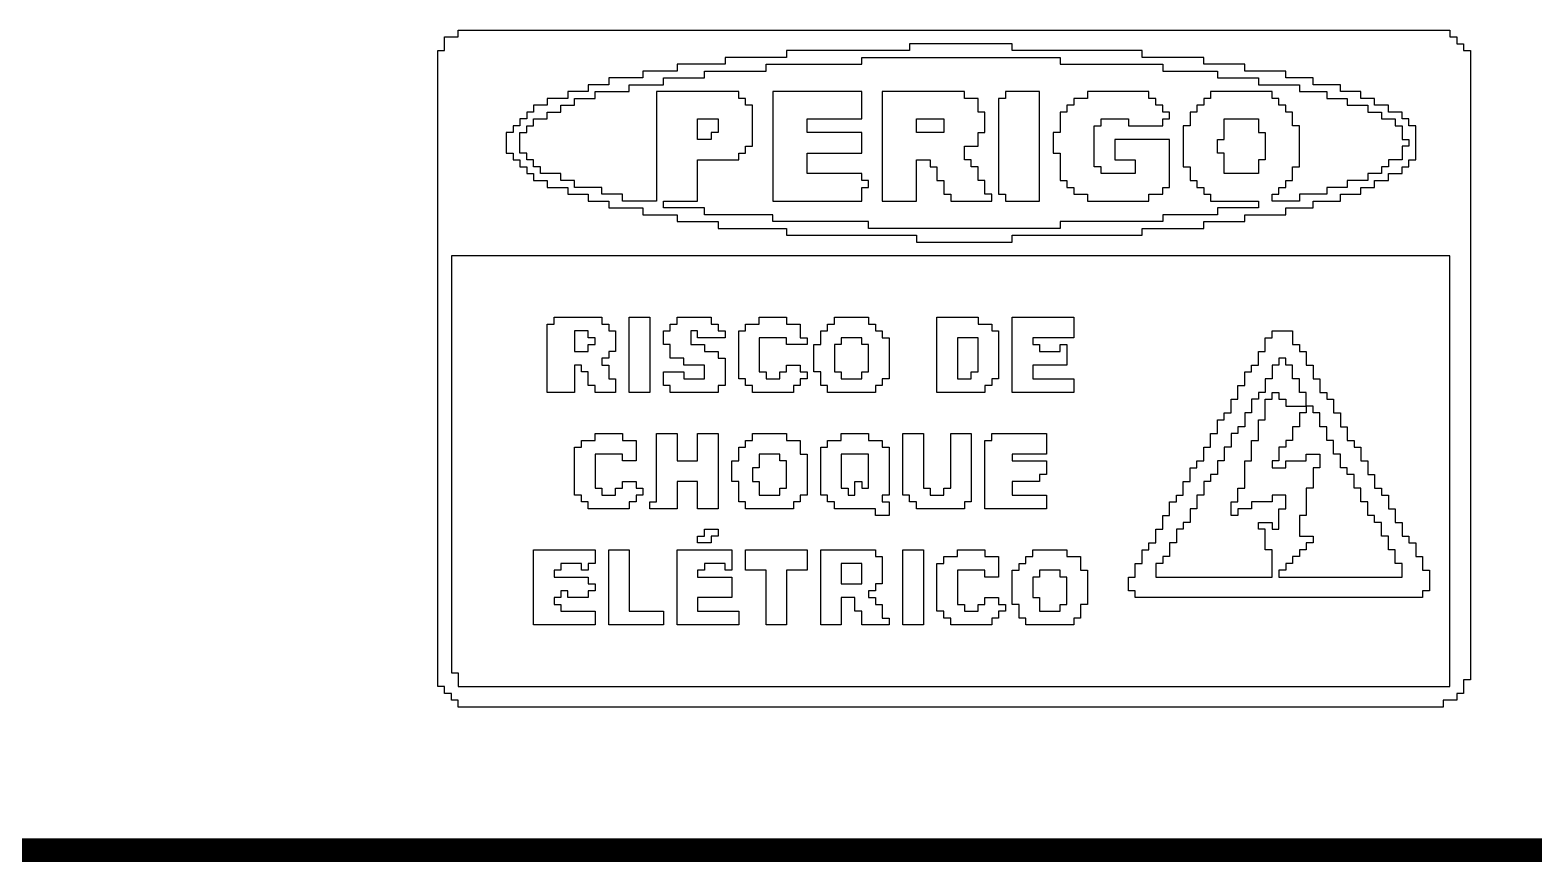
# Model space of a CAD drawing. Header units: millimetres. Extents: x 1.79 to 6.42, y 2.45 to 4.75.
# Drawn here: x 2.414 to 3.05, y 2.465 to 2.816 of the extents above; entities that cross this region are included whole.
import ezdxf

# ---------------------------------------------------------------- set-up
doc = ezdxf.new("R2010")
doc.units = ezdxf.units.MM
doc.header["$MEASUREMENT"] = 0
doc.layers.add('TopOverlay', color=2, linetype='Continuous')

msp = doc.modelspace()

# ---------------------------------------------------------------- linework, layer by layer
at = {"layer": 'TopOverlay'}
for p, q in [((2.59511, 2.81356), (2.59511, 2.81644)), ((2.59511, 2.81644), (3.014, 2.81644)), ((3.014, 2.81644), (3.014, 2.81356)), ((2.58933, 2.80778), (2.58933, 2.81356)), ((2.58933, 2.81356), (2.59511, 2.81356)), ((2.82911, 2.81067), (2.78578, 2.81067)), ((2.78578, 2.81067), (2.78578, 2.80778)), ((2.82911, 2.80778), (2.82911, 2.81067)), ((3.014, 2.81356), (3.01689, 2.81356)), ((3.01689, 2.81356), (3.01689, 2.81067)), ((3.01689, 2.81067), (3.01978, 2.81067)), ((3.01978, 2.81067), (3.01978, 2.80778)), ((2.58644, 2.53911), (2.58644, 2.80778)), ((2.58644, 2.80778), (2.58933, 2.80778)), ((2.70778, 2.802), (2.68756, 2.802)), ((2.68756, 2.802), (2.68756, 2.79911)), ((2.73378, 2.80489), (2.70778, 2.80489)), ((2.70778, 2.80489), (2.70778, 2.802)), ((2.72511, 2.79911), (2.72511, 2.802)), ((2.72511, 2.802), (2.76556, 2.802)), ((2.78578, 2.80778), (2.73378, 2.80778)), ((2.73378, 2.80778), (2.73378, 2.80489)), ((2.76556, 2.802), (2.76556, 2.80489)), ((2.76556, 2.80489), (2.84933, 2.80489)), ((2.884, 2.80778), (2.82911, 2.80778)), ((2.84933, 2.80489), (2.84933, 2.802)), ((2.84933, 2.802), (2.89267, 2.802)), ((2.884, 2.80489), (2.884, 2.80778)), ((2.91, 2.80489), (2.884, 2.80489)), ((2.89267, 2.802), (2.89267, 2.79911)), ((2.91, 2.802), (2.91, 2.80489)), ((2.92733, 2.802), (2.91, 2.802)), ((2.92733, 2.79911), (2.92733, 2.802)), ((3.01978, 2.80778), (3.02267, 2.80778)), ((3.02267, 2.80778), (3.02267, 2.542)), ((2.67311, 2.79622), (2.65867, 2.79622)), ((2.65867, 2.79622), (2.65867, 2.79333)), ((2.68756, 2.79911), (2.67311, 2.79911)), ((2.67311, 2.79911), (2.67311, 2.79622)), ((2.68178, 2.79333), (2.68178, 2.79622)), ((2.68178, 2.79622), (2.69911, 2.79622)), ((2.69911, 2.79622), (2.69911, 2.79911)), ((2.69911, 2.79911), (2.72511, 2.79911)), ((2.89267, 2.79911), (2.91578, 2.79911)), ((2.91578, 2.79911), (2.91578, 2.79622)), ((2.91578, 2.79622), (2.93311, 2.79622)), ((2.94467, 2.79911), (2.92733, 2.79911)), ((2.93311, 2.79622), (2.93311, 2.79333)), ((2.94467, 2.79622), (2.94467, 2.79911)), ((2.95622, 2.79622), (2.94467, 2.79622)), ((2.95622, 2.79333), (2.95622, 2.79622)), ((2.65, 2.79044), (2.64133, 2.79044)), ((2.64133, 2.79044), (2.64133, 2.78756)), ((2.65867, 2.79333), (2.65, 2.79333)), ((2.65, 2.79333), (2.65, 2.79044)), ((2.65289, 2.78756), (2.65289, 2.79044)), ((2.65289, 2.79044), (2.66733, 2.79044)), ((2.66733, 2.79044), (2.66733, 2.79333)), ((2.66733, 2.79333), (2.68178, 2.79333)), ((2.71356, 2.79044), (2.67889, 2.79044)), ((2.67889, 2.79044), (2.67889, 2.74422)), ((2.71356, 2.78756), (2.71356, 2.79044)), ((2.76556, 2.79044), (2.728, 2.79044)), ((2.728, 2.79044), (2.728, 2.74422)), ((2.76556, 2.77889), (2.76556, 2.79044)), ((2.80889, 2.79044), (2.77422, 2.79044)), ((2.77422, 2.79044), (2.77422, 2.77311)), ((2.80889, 2.78756), (2.80889, 2.79044)), ((2.84067, 2.79044), (2.82622, 2.79044)), ((2.82622, 2.79044), (2.82622, 2.78756)), ((2.84067, 2.78756), (2.84067, 2.79044)), ((2.88689, 2.79044), (2.86089, 2.79044)), ((2.86089, 2.79044), (2.86089, 2.78756)), ((2.88689, 2.78756), (2.88689, 2.79044)), ((2.93889, 2.79044), (2.91289, 2.79044)), ((2.91289, 2.79044), (2.91289, 2.78756)), ((2.93311, 2.79333), (2.95044, 2.79333)), ((2.93889, 2.78756), (2.93889, 2.79044)), ((2.95044, 2.79333), (2.95044, 2.79044)), ((2.95044, 2.79044), (2.962, 2.79044)), ((2.96778, 2.79333), (2.95622, 2.79333)), ((2.962, 2.79044), (2.962, 2.78756)), ((2.96778, 2.79044), (2.96778, 2.79333)), ((2.97644, 2.79044), (2.96778, 2.79044)), ((2.97644, 2.78756), (2.97644, 2.79044)), ((2.63267, 2.78467), (2.62689, 2.78467)), ((2.62689, 2.78467), (2.62689, 2.78178)), ((2.64133, 2.78756), (2.63267, 2.78756)), ((2.63267, 2.78756), (2.63267, 2.78467)), ((2.63844, 2.78178), (2.63844, 2.78467)), ((2.63844, 2.78467), (2.64422, 2.78467)), ((2.64422, 2.78467), (2.64422, 2.78756)), ((2.64422, 2.78756), (2.65289, 2.78756)), ((2.71644, 2.78756), (2.71356, 2.78756)), ((2.71644, 2.78467), (2.71644, 2.78756)), ((2.71933, 2.78467), (2.71644, 2.78467)), ((2.71933, 2.76733), (2.71933, 2.78467)), ((2.81467, 2.78756), (2.80889, 2.78756)), ((2.81467, 2.78178), (2.81467, 2.78756)), ((2.82622, 2.78756), (2.82333, 2.78756)), ((2.82333, 2.78756), (2.82333, 2.74711)), ((2.84067, 2.78467), (2.84067, 2.78756)), ((2.84067, 2.74422), (2.84067, 2.78467)), ((2.85511, 2.78467), (2.85222, 2.78467)), ((2.85222, 2.78467), (2.85222, 2.78178)), ((2.86089, 2.78756), (2.85511, 2.78756)), ((2.85511, 2.78756), (2.85511, 2.78467)), ((2.88978, 2.78756), (2.88689, 2.78756)), ((2.88978, 2.78467), (2.88978, 2.78756)), ((2.89267, 2.78467), (2.88978, 2.78467)), ((2.89267, 2.78178), (2.89267, 2.78467)), ((2.91, 2.78467), (2.90711, 2.78467)), ((2.90711, 2.78467), (2.90711, 2.78178)), ((2.91289, 2.78756), (2.91, 2.78756)), ((2.91, 2.78756), (2.91, 2.78467)), ((2.94178, 2.78756), (2.93889, 2.78756)), ((2.94178, 2.78467), (2.94178, 2.78756)), ((2.94467, 2.78467), (2.94178, 2.78467)), ((2.94467, 2.78178), (2.94467, 2.78467)), ((2.962, 2.78756), (2.97067, 2.78756)), ((2.97067, 2.78756), (2.97067, 2.78467)), ((2.97067, 2.78467), (2.97933, 2.78467)), ((2.98222, 2.78756), (2.97644, 2.78756)), ((2.97933, 2.78467), (2.97933, 2.78178)), ((2.98222, 2.78467), (2.98222, 2.78756)), ((2.988, 2.78467), (2.98222, 2.78467)), ((2.988, 2.78178), (2.988, 2.78467)), ((2.624, 2.77889), (2.62111, 2.77889)), ((2.62111, 2.77889), (2.62111, 2.776)), ((2.62689, 2.78178), (2.624, 2.78178)), ((2.624, 2.78178), (2.624, 2.77889)), ((2.62689, 2.776), (2.62689, 2.77889)), ((2.62689, 2.77889), (2.63267, 2.77889)), ((2.63267, 2.77889), (2.63267, 2.78178)), ((2.63267, 2.78178), (2.63844, 2.78178)), ((2.69622, 2.776), (2.69622, 2.77889)), ((2.69622, 2.77889), (2.70489, 2.77889)), ((2.70489, 2.77889), (2.70489, 2.77311)), ((2.74244, 2.77311), (2.74244, 2.77889)), ((2.74244, 2.77889), (2.76556, 2.77889)), ((2.78867, 2.77889), (2.79156, 2.77889)), ((2.78867, 2.77311), (2.78867, 2.77889)), ((2.79156, 2.77889), (2.80022, 2.77889)), ((2.80022, 2.77889), (2.80022, 2.77311)), ((2.81756, 2.78178), (2.81467, 2.78178)), ((2.81756, 2.77311), (2.81756, 2.78178)), ((2.85222, 2.78178), (2.84933, 2.78178)), ((2.84933, 2.78178), (2.84933, 2.77311)), ((2.86667, 2.776), (2.86667, 2.77889)), ((2.86667, 2.77889), (2.87822, 2.77889)), ((2.87822, 2.77889), (2.87822, 2.776)), ((2.89556, 2.78178), (2.89267, 2.78178)), ((2.89267, 2.776), (2.89267, 2.77889)), ((2.89267, 2.77889), (2.89556, 2.77889)), ((2.89556, 2.77889), (2.89556, 2.78178)), ((2.90711, 2.78178), (2.90422, 2.78178)), ((2.90422, 2.78178), (2.90422, 2.776)), ((2.91867, 2.77022), (2.91867, 2.77889)), ((2.91867, 2.77889), (2.93311, 2.77889)), ((2.93311, 2.77889), (2.93311, 2.77311)), ((2.94756, 2.78178), (2.94467, 2.78178)), ((2.94756, 2.776), (2.94756, 2.78178)), ((2.97933, 2.78178), (2.98511, 2.78178)), ((2.98511, 2.78178), (2.98511, 2.77889)), ((2.98511, 2.77889), (2.99089, 2.77889)), ((2.99378, 2.78178), (2.988, 2.78178)), ((2.99089, 2.77889), (2.99089, 2.776)), ((2.99378, 2.77889), (2.99378, 2.78178)), ((2.99667, 2.77889), (2.99378, 2.77889)), ((2.99667, 2.776), (2.99667, 2.77889)), ((2.61822, 2.77311), (2.61533, 2.77311)), ((2.61533, 2.77311), (2.61533, 2.76444)), ((2.62111, 2.776), (2.61822, 2.776)), ((2.61822, 2.776), (2.61822, 2.77311)), ((2.62111, 2.76444), (2.62111, 2.77311)), ((2.62111, 2.77311), (2.624, 2.77311)), ((2.624, 2.77311), (2.624, 2.776)), ((2.624, 2.776), (2.62689, 2.776)), ((2.69622, 2.77311), (2.69622, 2.776)), ((2.69622, 2.77022), (2.69622, 2.77311)), ((2.702, 2.77022), (2.69622, 2.77022)), ((2.70489, 2.77311), (2.702, 2.77311)), ((2.702, 2.77311), (2.702, 2.77022)), ((2.76556, 2.77311), (2.74244, 2.77311)), ((2.76556, 2.76444), (2.76556, 2.77311)), ((2.77422, 2.77311), (2.77422, 2.77022)), ((2.77422, 2.77022), (2.77422, 2.74422)), ((2.80022, 2.77311), (2.78867, 2.77311)), ((2.81467, 2.76733), (2.81467, 2.77311)), ((2.81467, 2.77311), (2.81756, 2.77311)), ((2.84933, 2.77311), (2.84644, 2.77311)), ((2.84644, 2.77311), (2.84644, 2.76444)), ((2.86378, 2.75867), (2.86378, 2.776)), ((2.86378, 2.776), (2.86667, 2.776)), ((2.89556, 2.77022), (2.87244, 2.77022)), ((2.87244, 2.77022), (2.87244, 2.76156)), ((2.87822, 2.776), (2.89267, 2.776)), ((2.89556, 2.75), (2.89556, 2.77022)), ((2.90422, 2.776), (2.90133, 2.776)), ((2.90133, 2.776), (2.90133, 2.75867)), ((2.91578, 2.76444), (2.91578, 2.77022)), ((2.91578, 2.77022), (2.91867, 2.77022)), ((2.93311, 2.77311), (2.936, 2.77311)), ((2.936, 2.77311), (2.936, 2.76156)), ((2.95044, 2.776), (2.94756, 2.776)), ((2.95044, 2.75867), (2.95044, 2.776)), ((2.99089, 2.776), (2.99378, 2.776)), ((2.99378, 2.776), (2.99378, 2.77022)), ((2.99378, 2.77022), (2.99667, 2.77022)), ((2.99956, 2.776), (2.99667, 2.776)), ((2.99667, 2.77022), (2.99667, 2.76733)), ((2.99956, 2.76156), (2.99956, 2.776)), ((2.61533, 2.76444), (2.61822, 2.76444)), ((2.61822, 2.76444), (2.61822, 2.76156)), ((2.624, 2.76444), (2.62111, 2.76444)), ((2.624, 2.76156), (2.624, 2.76444)), ((2.71356, 2.76156), (2.71356, 2.76444)), ((2.71356, 2.76444), (2.71644, 2.76444)), ((2.71644, 2.76444), (2.71644, 2.76733)), ((2.71644, 2.76733), (2.71933, 2.76733)), ((2.74244, 2.75578), (2.74244, 2.76444)), ((2.74244, 2.76444), (2.76556, 2.76444)), ((2.80889, 2.76156), (2.80889, 2.76733)), ((2.80889, 2.76733), (2.81467, 2.76733)), ((2.84644, 2.76444), (2.84933, 2.76444)), ((2.84933, 2.76444), (2.84933, 2.75289)), ((2.91867, 2.76444), (2.91578, 2.76444)), ((2.91867, 2.75578), (2.91867, 2.76444)), ((2.99667, 2.76733), (2.99378, 2.76733)), ((2.99378, 2.76733), (2.99378, 2.76156)), ((2.61822, 2.76156), (2.62111, 2.76156)), ((2.62111, 2.76156), (2.62111, 2.75867)), ((2.62111, 2.75867), (2.624, 2.75867)), ((2.62689, 2.76156), (2.624, 2.76156)), ((2.624, 2.75867), (2.624, 2.75578)), ((2.62689, 2.75867), (2.62689, 2.76156)), ((2.62978, 2.75867), (2.62689, 2.75867)), ((2.62978, 2.75578), (2.62978, 2.75867)), ((2.69622, 2.74422), (2.69622, 2.76156)), ((2.69622, 2.76156), (2.71356, 2.76156)), ((2.78867, 2.74422), (2.78867, 2.76156)), ((2.78867, 2.76156), (2.79444, 2.76156)), ((2.79444, 2.76156), (2.79444, 2.75867)), ((2.79444, 2.75867), (2.79733, 2.75867)), ((2.79733, 2.75867), (2.79733, 2.75289)), ((2.81178, 2.76156), (2.80889, 2.76156)), ((2.81178, 2.75867), (2.81178, 2.76156)), ((2.81467, 2.75867), (2.81178, 2.75867)), ((2.81467, 2.75289), (2.81467, 2.75867)), ((2.86667, 2.75867), (2.86378, 2.75867)), ((2.86667, 2.75578), (2.86667, 2.75867)), ((2.87244, 2.76156), (2.88111, 2.76156)), ((2.88111, 2.76156), (2.88111, 2.75578)), ((2.90133, 2.75867), (2.90422, 2.75867)), ((2.90422, 2.75867), (2.90422, 2.75289)), ((2.936, 2.76156), (2.93311, 2.76156)), ((2.93311, 2.76156), (2.93311, 2.75578)), ((2.94756, 2.75289), (2.94756, 2.75867)), ((2.94756, 2.75867), (2.95044, 2.75867)), ((2.988, 2.75867), (2.98511, 2.75867)), ((2.98511, 2.75867), (2.98511, 2.75578)), ((2.99378, 2.76156), (2.988, 2.76156)), ((2.988, 2.76156), (2.988, 2.75867)), ((2.99378, 2.75578), (2.99378, 2.75867)), ((2.99378, 2.75867), (2.99667, 2.75867)), ((2.99667, 2.75867), (2.99667, 2.76156)), ((2.99667, 2.76156), (2.99956, 2.76156)), ((2.624, 2.75578), (2.62689, 2.75578)), ((2.62689, 2.75578), (2.62689, 2.75289)), ((2.62689, 2.75289), (2.63267, 2.75289)), ((2.63844, 2.75578), (2.62978, 2.75578)), ((2.63267, 2.75289), (2.63267, 2.75)), ((2.63844, 2.75289), (2.63844, 2.75578)), ((2.64422, 2.75289), (2.63844, 2.75289)), ((2.64422, 2.75), (2.64422, 2.75289)), ((2.76556, 2.75578), (2.74244, 2.75578)), ((2.76556, 2.75289), (2.76556, 2.75578)), ((2.76844, 2.75289), (2.76556, 2.75289)), ((2.76844, 2.75), (2.76844, 2.75289)), ((2.79733, 2.75289), (2.80022, 2.75289)), ((2.80022, 2.75289), (2.80022, 2.74711)), ((2.81756, 2.75289), (2.81467, 2.75289)), ((2.81756, 2.74711), (2.81756, 2.75289)), ((2.84933, 2.75289), (2.85222, 2.75289)), ((2.85222, 2.75289), (2.85222, 2.75)), ((2.88111, 2.75578), (2.86667, 2.75578)), ((2.90422, 2.75289), (2.90711, 2.75289)), ((2.90711, 2.75289), (2.90711, 2.75)), ((2.93311, 2.75578), (2.91867, 2.75578)), ((2.94467, 2.75), (2.94467, 2.75289)), ((2.94467, 2.75289), (2.94756, 2.75289)), ((2.97933, 2.75289), (2.97067, 2.75289)), ((2.97067, 2.75289), (2.97067, 2.75)), ((2.98511, 2.75578), (2.97933, 2.75578)), ((2.97933, 2.75578), (2.97933, 2.75289)), ((2.98222, 2.75), (2.98222, 2.75289)), ((2.98222, 2.75289), (2.988, 2.75289)), ((2.988, 2.75289), (2.988, 2.75578)), ((2.988, 2.75578), (2.99378, 2.75578)), ((2.63267, 2.75), (2.64133, 2.75)), ((2.64133, 2.75), (2.64133, 2.74711)), ((2.64133, 2.74711), (2.65, 2.74711)), ((2.65578, 2.75), (2.64422, 2.75)), ((2.65, 2.74711), (2.65, 2.74422)), ((2.65578, 2.74711), (2.65578, 2.75)), ((2.66444, 2.74711), (2.65578, 2.74711)), ((2.66444, 2.74422), (2.66444, 2.74711)), ((2.76556, 2.74422), (2.76556, 2.75)), ((2.76556, 2.75), (2.76844, 2.75)), ((2.80022, 2.74711), (2.80311, 2.74711)), ((2.80311, 2.74711), (2.80311, 2.74422)), ((2.82044, 2.74711), (2.81756, 2.74711)), ((2.82044, 2.74422), (2.82044, 2.74711)), ((2.82333, 2.74711), (2.82622, 2.74711)), ((2.82622, 2.74711), (2.82622, 2.74422)), ((2.85222, 2.75), (2.85511, 2.75)), ((2.85511, 2.75), (2.85511, 2.74711)), ((2.85511, 2.74711), (2.86089, 2.74711)), ((2.86089, 2.74711), (2.86089, 2.74422)), ((2.88689, 2.74422), (2.88689, 2.74711)), ((2.88689, 2.74711), (2.89267, 2.74711)), ((2.89267, 2.74711), (2.89267, 2.75)), ((2.89267, 2.75), (2.89556, 2.75)), ((2.90711, 2.75), (2.91, 2.75)), ((2.91, 2.75), (2.91, 2.74711)), ((2.91, 2.74711), (2.91289, 2.74711)), ((2.91289, 2.74711), (2.91289, 2.74422)), ((2.93889, 2.74422), (2.93889, 2.74711)), ((2.93889, 2.74711), (2.94178, 2.74711)), ((2.94178, 2.74711), (2.94178, 2.75)), ((2.94178, 2.75), (2.94467, 2.75)), ((2.962, 2.74711), (2.95044, 2.74711)), ((2.95044, 2.74711), (2.95044, 2.74422)), ((2.97067, 2.75), (2.962, 2.75)), ((2.962, 2.75), (2.962, 2.74711)), ((2.96778, 2.74422), (2.96778, 2.74711)), ((2.96778, 2.74711), (2.97644, 2.74711)), ((2.97644, 2.74711), (2.97644, 2.75)), ((2.97644, 2.75), (2.98222, 2.75)), ((2.65, 2.74422), (2.65867, 2.74422)), ((2.65867, 2.74422), (2.65867, 2.74133)), ((2.65867, 2.74133), (2.67311, 2.74133)), ((2.67889, 2.74422), (2.66444, 2.74422)), ((2.67311, 2.74133), (2.67311, 2.73844)), ((2.67311, 2.73844), (2.68756, 2.73844)), ((2.68178, 2.74133), (2.68178, 2.74422)), ((2.68178, 2.74422), (2.69622, 2.74422)), ((2.69911, 2.74133), (2.68178, 2.74133)), ((2.68756, 2.73844), (2.68756, 2.73556)), ((2.69911, 2.73844), (2.69911, 2.74133)), ((2.728, 2.73844), (2.69911, 2.73844)), ((2.728, 2.74422), (2.76556, 2.74422)), ((2.728, 2.73556), (2.728, 2.73844)), ((2.77422, 2.74422), (2.78867, 2.74422)), ((2.80311, 2.74422), (2.82044, 2.74422)), ((2.82622, 2.74422), (2.84067, 2.74422)), ((2.86089, 2.74422), (2.88689, 2.74422)), ((2.91578, 2.73844), (2.89267, 2.73844)), ((2.89267, 2.73844), (2.89267, 2.73556)), ((2.91289, 2.74422), (2.93311, 2.74422)), ((2.93311, 2.74133), (2.91578, 2.74133)), ((2.91578, 2.74133), (2.91578, 2.73844)), ((2.92733, 2.73556), (2.92733, 2.73844)), ((2.92733, 2.73844), (2.94467, 2.73844)), ((2.93311, 2.74422), (2.93311, 2.74133)), ((2.95044, 2.74422), (2.93889, 2.74422)), ((2.94467, 2.73844), (2.94467, 2.74133)), ((2.94467, 2.74133), (2.95622, 2.74133)), ((2.95622, 2.74133), (2.95622, 2.74422)), ((2.95622, 2.74422), (2.96778, 2.74422)), ((2.68756, 2.73556), (2.70489, 2.73556)), ((2.70489, 2.73556), (2.70489, 2.73267)), ((2.70489, 2.73267), (2.73378, 2.73267)), ((2.76844, 2.73556), (2.728, 2.73556)), ((2.73378, 2.73267), (2.73378, 2.72978)), ((2.76844, 2.73267), (2.76844, 2.73556)), ((2.84933, 2.73267), (2.76844, 2.73267)), ((2.89267, 2.73556), (2.84933, 2.73556)), ((2.84933, 2.73556), (2.84933, 2.73267)), ((2.884, 2.72978), (2.884, 2.73267)), ((2.884, 2.73267), (2.91, 2.73267)), ((2.91, 2.73267), (2.91, 2.73556)), ((2.91, 2.73556), (2.92733, 2.73556)), ((2.73378, 2.72978), (2.78867, 2.72978)), ((2.78867, 2.72978), (2.78867, 2.72689)), ((2.78867, 2.72689), (2.82911, 2.72689)), ((2.82911, 2.72689), (2.82911, 2.72978)), ((2.82911, 2.72978), (2.884, 2.72978)), ((3.014, 2.72111), (2.59222, 2.72111)), ((2.59222, 2.72111), (2.59222, 2.54489)), ((3.014, 2.58533), (3.014, 2.72111)), ((2.63556, 2.69222), (2.63556, 2.69511)), ((2.63556, 2.69511), (2.65578, 2.69511)), ((2.65578, 2.69511), (2.65578, 2.69222)), ((2.66733, 2.66333), (2.66733, 2.69511)), ((2.66733, 2.69511), (2.676, 2.69511)), ((2.676, 2.69511), (2.676, 2.672)), ((2.68756, 2.69222), (2.68756, 2.69511)), ((2.68756, 2.69511), (2.702, 2.69511)), ((2.702, 2.69511), (2.702, 2.69222)), ((2.72222, 2.69222), (2.72222, 2.69511)), ((2.72222, 2.69511), (2.73378, 2.69511)), ((2.73378, 2.69511), (2.73378, 2.69222)), ((2.754, 2.69222), (2.754, 2.69511)), ((2.754, 2.69511), (2.76844, 2.69511)), ((2.76844, 2.69511), (2.76844, 2.69222)), ((2.79733, 2.66333), (2.79733, 2.69511)), ((2.79733, 2.69511), (2.81467, 2.69511)), ((2.81467, 2.69511), (2.81467, 2.69222)), ((2.82911, 2.66333), (2.82911, 2.69511)), ((2.82911, 2.69511), (2.85511, 2.69511)), ((2.85511, 2.69511), (2.85511, 2.68644)), ((2.63267, 2.66622), (2.63267, 2.69222)), ((2.63267, 2.69222), (2.63556, 2.69222)), ((2.65, 2.68933), (2.64422, 2.68933)), ((2.64422, 2.68933), (2.64422, 2.68067)), ((2.65, 2.68644), (2.65, 2.68933)), ((2.65578, 2.69222), (2.65867, 2.69222)), ((2.65867, 2.69222), (2.65867, 2.68933)), ((2.65867, 2.68933), (2.66156, 2.68933)), ((2.66156, 2.68933), (2.66156, 2.68067)), ((2.68178, 2.68356), (2.68178, 2.68933)), ((2.68178, 2.68933), (2.68467, 2.68933)), ((2.68467, 2.68933), (2.68467, 2.69222)), ((2.68467, 2.69222), (2.68756, 2.69222)), ((2.69622, 2.68933), (2.69333, 2.68933)), ((2.69333, 2.68933), (2.69333, 2.68356)), ((2.69622, 2.68644), (2.69622, 2.68933)), ((2.702, 2.69222), (2.70489, 2.69222)), ((2.70489, 2.69222), (2.70489, 2.68933)), ((2.70489, 2.68933), (2.70778, 2.68933)), ((2.70778, 2.68933), (2.70778, 2.68644)), ((2.71356, 2.66911), (2.71356, 2.68933)), ((2.71356, 2.68933), (2.71644, 2.68933)), ((2.71644, 2.68933), (2.71644, 2.69222)), ((2.71644, 2.69222), (2.72222, 2.69222)), ((2.73378, 2.69222), (2.73956, 2.69222)), ((2.73956, 2.69222), (2.73956, 2.68644)), ((2.74822, 2.68356), (2.74822, 2.68933)), ((2.74822, 2.68933), (2.75111, 2.68933)), ((2.75111, 2.68933), (2.75111, 2.69222)), ((2.75111, 2.69222), (2.754, 2.69222)), ((2.76844, 2.69222), (2.77133, 2.69222)), ((2.77133, 2.69222), (2.77133, 2.68933)), ((2.77133, 2.68933), (2.77422, 2.68933)), ((2.77422, 2.68933), (2.77422, 2.68644)), ((2.81467, 2.69222), (2.82044, 2.69222)), ((2.82044, 2.69222), (2.82044, 2.68933)), ((2.82044, 2.68933), (2.82333, 2.68933)), ((2.82333, 2.68933), (2.82333, 2.66911)), ((2.93889, 2.68644), (2.93889, 2.68933)), ((2.93889, 2.68933), (2.94756, 2.68933)), ((2.94756, 2.68933), (2.94756, 2.68356)), ((2.65289, 2.68644), (2.65, 2.68644)), ((2.65, 2.68067), (2.65, 2.68356)), ((2.65, 2.68356), (2.65289, 2.68356)), ((2.65289, 2.68356), (2.65289, 2.68644)), ((2.68467, 2.68356), (2.68178, 2.68356)), ((2.68467, 2.67778), (2.68467, 2.68356)), ((2.69333, 2.68356), (2.69911, 2.68356)), ((2.70778, 2.68644), (2.69622, 2.68644)), ((2.69911, 2.68356), (2.69911, 2.68067)), ((2.73378, 2.68644), (2.72222, 2.68644)), ((2.72222, 2.68644), (2.72222, 2.672)), ((2.73378, 2.68356), (2.73378, 2.68644)), ((2.74244, 2.68356), (2.73378, 2.68356)), ((2.73956, 2.68644), (2.74244, 2.68644)), ((2.74244, 2.68644), (2.74244, 2.68356)), ((2.74533, 2.672), (2.74533, 2.68356)), ((2.74533, 2.68356), (2.74822, 2.68356)), ((2.75689, 2.68356), (2.754, 2.68356)), ((2.754, 2.68356), (2.754, 2.672)), ((2.76556, 2.68644), (2.75689, 2.68644)), ((2.75689, 2.68644), (2.75689, 2.68356)), ((2.76556, 2.68356), (2.76556, 2.68644)), ((2.76844, 2.68356), (2.76556, 2.68356)), ((2.76844, 2.672), (2.76844, 2.68356)), ((2.77422, 2.68644), (2.77711, 2.68644)), ((2.77711, 2.68644), (2.77711, 2.66911)), ((2.81467, 2.68644), (2.806, 2.68644)), ((2.806, 2.68644), (2.806, 2.66911)), ((2.81467, 2.672), (2.81467, 2.68644)), ((2.85511, 2.68644), (2.83778, 2.68644)), ((2.83778, 2.68644), (2.83778, 2.68356)), ((2.83778, 2.68356), (2.84067, 2.68356)), ((2.84067, 2.68356), (2.84067, 2.68067)), ((2.84933, 2.68067), (2.84933, 2.68356)), ((2.84933, 2.68356), (2.85222, 2.68356)), ((2.85222, 2.68356), (2.85222, 2.67489)), ((2.936, 2.68067), (2.936, 2.68644)), ((2.936, 2.68644), (2.93889, 2.68644)), ((2.94756, 2.68356), (2.95044, 2.68356)), ((2.95044, 2.68356), (2.95044, 2.68067)), ((2.64422, 2.68067), (2.65, 2.68067)), ((2.64711, 2.67489), (2.64422, 2.67489)), ((2.64422, 2.67489), (2.64422, 2.66333)), ((2.64711, 2.672), (2.64711, 2.67489)), ((2.65867, 2.67778), (2.65578, 2.67778)), ((2.65578, 2.67778), (2.65578, 2.67489)), ((2.65578, 2.67489), (2.65867, 2.67489)), ((2.66156, 2.68067), (2.65867, 2.68067)), ((2.65867, 2.68067), (2.65867, 2.67778)), ((2.65867, 2.67489), (2.65867, 2.66911)), ((2.69044, 2.67778), (2.68467, 2.67778)), ((2.69044, 2.67489), (2.69044, 2.67778)), ((2.69911, 2.67489), (2.69044, 2.67489)), ((2.69911, 2.68067), (2.702, 2.68067)), ((2.69911, 2.66911), (2.69911, 2.67489)), ((2.702, 2.68067), (2.70489, 2.68067)), ((2.70489, 2.68067), (2.70489, 2.67778)), ((2.70489, 2.67778), (2.70778, 2.67778)), ((2.70778, 2.67778), (2.70778, 2.66622)), ((2.73378, 2.672), (2.73378, 2.67489)), ((2.73378, 2.67489), (2.73956, 2.67489)), ((2.73956, 2.67489), (2.73956, 2.672)), ((2.83778, 2.67489), (2.83778, 2.672)), ((2.85222, 2.67489), (2.83778, 2.67489)), ((2.84067, 2.68067), (2.84933, 2.68067)), ((2.93022, 2.672), (2.93022, 2.67489)), ((2.93022, 2.67489), (2.93311, 2.67489)), ((2.93311, 2.67489), (2.93311, 2.68067)), ((2.93311, 2.68067), (2.936, 2.68067)), ((2.94178, 2.67489), (2.93889, 2.67489)), ((2.93889, 2.67489), (2.93889, 2.66911)), ((2.94467, 2.67778), (2.94178, 2.67778)), ((2.94178, 2.67778), (2.94178, 2.67489)), ((2.94467, 2.67489), (2.94467, 2.67778)), ((2.94756, 2.67489), (2.94467, 2.67489)), ((2.94756, 2.66911), (2.94756, 2.67489)), ((2.95044, 2.68067), (2.95333, 2.68067)), ((2.95333, 2.68067), (2.95333, 2.67489)), ((2.95333, 2.67489), (2.95622, 2.67489)), ((2.95622, 2.67489), (2.95622, 2.66911)), ((2.65, 2.672), (2.64711, 2.672)), ((2.65, 2.66622), (2.65, 2.672)), ((2.65867, 2.66911), (2.66156, 2.66911)), ((2.66156, 2.66911), (2.66156, 2.66333)), ((2.676, 2.672), (2.676, 2.66911)), ((2.676, 2.66911), (2.676, 2.66333)), ((2.68178, 2.66622), (2.68178, 2.672)), ((2.68178, 2.672), (2.69044, 2.672)), ((2.69044, 2.672), (2.69044, 2.66911)), ((2.69044, 2.66911), (2.69911, 2.66911)), ((2.71644, 2.66911), (2.71356, 2.66911)), ((2.71644, 2.66622), (2.71644, 2.66911)), ((2.72222, 2.672), (2.72511, 2.672)), ((2.72511, 2.672), (2.72511, 2.66911)), ((2.72511, 2.66911), (2.728, 2.66911)), ((2.728, 2.66911), (2.73089, 2.66911)), ((2.73089, 2.66911), (2.73089, 2.672)), ((2.73089, 2.672), (2.73378, 2.672)), ((2.73956, 2.672), (2.74244, 2.672)), ((2.74244, 2.66911), (2.73956, 2.66911)), ((2.73956, 2.66911), (2.73956, 2.66622)), ((2.74244, 2.672), (2.74244, 2.66911)), ((2.74822, 2.672), (2.74533, 2.672)), ((2.74822, 2.66622), (2.74822, 2.672)), ((2.754, 2.672), (2.75689, 2.672)), ((2.75689, 2.672), (2.75689, 2.66911)), ((2.75689, 2.66911), (2.76556, 2.66911)), ((2.76556, 2.66911), (2.76556, 2.672)), ((2.76556, 2.672), (2.76844, 2.672)), ((2.77711, 2.66911), (2.77422, 2.66911)), ((2.77422, 2.66911), (2.77422, 2.66622)), ((2.806, 2.66911), (2.81178, 2.66911)), ((2.81178, 2.66911), (2.81178, 2.672)), ((2.81178, 2.672), (2.81467, 2.672)), ((2.82333, 2.66911), (2.82044, 2.66911)), ((2.82044, 2.66911), (2.82044, 2.66622)), ((2.83778, 2.672), (2.83778, 2.66911)), ((2.83778, 2.66911), (2.85511, 2.66911)), ((2.85511, 2.66911), (2.85511, 2.66333)), ((2.92733, 2.66622), (2.92733, 2.672)), ((2.92733, 2.672), (2.93022, 2.672)), ((2.93889, 2.66911), (2.936, 2.66911)), ((2.936, 2.66911), (2.936, 2.66333)), ((2.95044, 2.66911), (2.94756, 2.66911)), ((2.95044, 2.66333), (2.95044, 2.66911)), ((2.95622, 2.66911), (2.95911, 2.66911)), ((2.95911, 2.66911), (2.95911, 2.66333)), ((2.63267, 2.66333), (2.63267, 2.66622)), ((2.64422, 2.66333), (2.63267, 2.66333)), ((2.65289, 2.66622), (2.65, 2.66622)), ((2.65289, 2.66333), (2.65289, 2.66622)), ((2.66156, 2.66333), (2.65289, 2.66333)), ((2.676, 2.66333), (2.66733, 2.66333)), ((2.68467, 2.66622), (2.68178, 2.66622)), ((2.68467, 2.66333), (2.68467, 2.66622)), ((2.70489, 2.66333), (2.68467, 2.66333)), ((2.70778, 2.66622), (2.70489, 2.66622)), ((2.70489, 2.66622), (2.70489, 2.66333)), ((2.71933, 2.66622), (2.71644, 2.66622)), ((2.71933, 2.66333), (2.71933, 2.66622)), ((2.73667, 2.66333), (2.71933, 2.66333)), ((2.73956, 2.66622), (2.73667, 2.66622)), ((2.73667, 2.66622), (2.73667, 2.66333)), ((2.75111, 2.66622), (2.74822, 2.66622)), ((2.75111, 2.66333), (2.75111, 2.66622)), ((2.77133, 2.66333), (2.75111, 2.66333)), ((2.77422, 2.66622), (2.77133, 2.66622)), ((2.77133, 2.66622), (2.77133, 2.66333)), ((2.81756, 2.66333), (2.79733, 2.66333)), ((2.82044, 2.66622), (2.81756, 2.66622)), ((2.81756, 2.66622), (2.81756, 2.66333)), ((2.85511, 2.66333), (2.82911, 2.66333)), ((2.92444, 2.66044), (2.92444, 2.66622)), ((2.92444, 2.66622), (2.92733, 2.66622)), ((2.936, 2.66333), (2.93311, 2.66333)), ((2.93311, 2.66333), (2.93311, 2.66044)), ((2.93889, 2.66044), (2.93889, 2.66333)), ((2.93889, 2.66333), (2.94178, 2.66333)), ((2.94178, 2.66333), (2.94178, 2.66044)), ((2.95333, 2.66333), (2.95044, 2.66333)), ((2.95333, 2.65756), (2.95333, 2.66333)), ((2.95911, 2.66333), (2.962, 2.66333)), ((2.962, 2.66333), (2.962, 2.66044)), ((2.92156, 2.65467), (2.92156, 2.66044)), ((2.92156, 2.66044), (2.92444, 2.66044)), ((2.93311, 2.66044), (2.93022, 2.66044)), ((2.93022, 2.66044), (2.93022, 2.65467)), ((2.936, 2.65178), (2.936, 2.66044)), ((2.936, 2.66044), (2.93889, 2.66044)), ((2.94178, 2.66044), (2.94467, 2.66044)), ((2.94467, 2.66044), (2.94467, 2.65756)), ((2.94467, 2.65756), (2.95333, 2.65756)), ((2.95333, 2.65756), (2.95333, 2.65467)), ((2.95622, 2.65756), (2.95333, 2.65756)), ((2.95622, 2.65467), (2.95622, 2.65756)), ((2.962, 2.66044), (2.96489, 2.66044)), ((2.96489, 2.66044), (2.96489, 2.65467)), ((2.91578, 2.646), (2.91578, 2.65178)), ((2.91578, 2.65178), (2.91867, 2.65178)), ((2.91867, 2.65178), (2.91867, 2.65467)), ((2.91867, 2.65467), (2.92156, 2.65467)), ((2.93022, 2.65467), (2.92733, 2.65467)), ((2.92733, 2.65467), (2.92733, 2.64889)), ((2.93311, 2.64311), (2.93311, 2.65178)), ((2.93311, 2.65178), (2.936, 2.65178)), ((2.95333, 2.65467), (2.95044, 2.65467)), ((2.95044, 2.65467), (2.95044, 2.64889)), ((2.95911, 2.65467), (2.95622, 2.65467)), ((2.95911, 2.64889), (2.95911, 2.65467)), ((2.96489, 2.65467), (2.96778, 2.65467)), ((2.96778, 2.65467), (2.96778, 2.64889)), ((2.64711, 2.64022), (2.64711, 2.64311)), ((2.64711, 2.64311), (2.65289, 2.64311)), ((2.65289, 2.64311), (2.65289, 2.646)), ((2.65289, 2.646), (2.66444, 2.646)), ((2.66444, 2.646), (2.66444, 2.64311)), ((2.66444, 2.64311), (2.67022, 2.64311)), ((2.67022, 2.64311), (2.67022, 2.63733)), ((2.67889, 2.61711), (2.67889, 2.646)), ((2.67889, 2.646), (2.68756, 2.646)), ((2.68756, 2.646), (2.68756, 2.63444)), ((2.69622, 2.63444), (2.69622, 2.646)), ((2.69622, 2.646), (2.70489, 2.646)), ((2.70489, 2.646), (2.70489, 2.61422)), ((2.71644, 2.64022), (2.71644, 2.64311)), ((2.71644, 2.64311), (2.71933, 2.64311)), ((2.71933, 2.64311), (2.71933, 2.646)), ((2.71933, 2.646), (2.73378, 2.646)), ((2.73378, 2.646), (2.73378, 2.64311)), ((2.73378, 2.64311), (2.73956, 2.64311)), ((2.73956, 2.64311), (2.73956, 2.63733)), ((2.75111, 2.64022), (2.75111, 2.64311)), ((2.75111, 2.64311), (2.75689, 2.64311)), ((2.75689, 2.64311), (2.75689, 2.646)), ((2.75689, 2.646), (2.76844, 2.646)), ((2.76844, 2.646), (2.76844, 2.64311)), ((2.76844, 2.64311), (2.77422, 2.64311)), ((2.77422, 2.64311), (2.77422, 2.64022)), ((2.78289, 2.62), (2.78289, 2.646)), ((2.78289, 2.646), (2.79156, 2.646)), ((2.79156, 2.646), (2.79156, 2.62289)), ((2.80311, 2.62289), (2.80311, 2.646)), ((2.80311, 2.646), (2.81178, 2.646)), ((2.81178, 2.646), (2.81178, 2.62867)), ((2.81756, 2.61422), (2.81756, 2.64311)), ((2.81756, 2.64311), (2.82044, 2.64311)), ((2.82044, 2.64311), (2.82044, 2.646)), ((2.82044, 2.646), (2.84356, 2.646)), ((2.84356, 2.646), (2.84356, 2.63733)), ((2.91289, 2.64022), (2.91289, 2.646)), ((2.91289, 2.646), (2.91578, 2.646)), ((2.92444, 2.646), (2.92156, 2.646)), ((2.92156, 2.646), (2.92156, 2.64022)), ((2.92733, 2.64889), (2.92444, 2.64889)), ((2.92444, 2.64889), (2.92444, 2.646)), ((2.93022, 2.63444), (2.93022, 2.64311)), ((2.93022, 2.64311), (2.93311, 2.64311)), ((2.94756, 2.64311), (2.94467, 2.64311)), ((2.94467, 2.64311), (2.94467, 2.64022)), ((2.95044, 2.64889), (2.94756, 2.64889)), ((2.94756, 2.64889), (2.94756, 2.64311)), ((2.962, 2.64889), (2.95911, 2.64889)), ((2.962, 2.64311), (2.962, 2.64889)), ((2.96489, 2.64311), (2.962, 2.64311)), ((2.96489, 2.63733), (2.96489, 2.64311)), ((2.96778, 2.64889), (2.97067, 2.64889)), ((2.97067, 2.64889), (2.97067, 2.64311)), ((2.97067, 2.64311), (2.97356, 2.64311)), ((2.97356, 2.64311), (2.97356, 2.64022)), ((2.64422, 2.62), (2.64422, 2.64022)), ((2.64422, 2.64022), (2.64711, 2.64022)), ((2.66444, 2.63733), (2.65289, 2.63733)), ((2.65289, 2.63733), (2.65289, 2.62289)), ((2.66444, 2.63444), (2.66444, 2.63733)), ((2.67022, 2.63733), (2.67022, 2.63444)), ((2.71356, 2.63444), (2.71356, 2.64022)), ((2.71356, 2.64022), (2.71644, 2.64022)), ((2.73089, 2.63733), (2.72222, 2.63733)), ((2.72222, 2.63733), (2.72222, 2.63156)), ((2.73089, 2.63444), (2.73089, 2.63733)), ((2.73956, 2.63733), (2.74244, 2.63733)), ((2.74244, 2.63733), (2.74244, 2.62578)), ((2.74822, 2.62), (2.74822, 2.64022)), ((2.74822, 2.64022), (2.75111, 2.64022)), ((2.76844, 2.63733), (2.75689, 2.63733)), ((2.75689, 2.63733), (2.75689, 2.62289)), ((2.76844, 2.62289), (2.76844, 2.63733)), ((2.77422, 2.64022), (2.77711, 2.64022)), ((2.77711, 2.64022), (2.77711, 2.63156)), ((2.84356, 2.63733), (2.82911, 2.63733)), ((2.82911, 2.63733), (2.82911, 2.63444)), ((2.91, 2.63444), (2.91, 2.64022)), ((2.91, 2.64022), (2.91289, 2.64022)), ((2.92156, 2.64022), (2.91867, 2.64022)), ((2.91867, 2.64022), (2.91867, 2.63444)), ((2.94467, 2.64022), (2.94178, 2.64022)), ((2.94178, 2.64022), (2.94178, 2.63444)), ((2.95333, 2.63444), (2.95333, 2.63733)), ((2.95333, 2.63733), (2.95911, 2.63733)), ((2.95911, 2.63733), (2.95911, 2.63156)), ((2.96778, 2.63733), (2.96489, 2.63733)), ((2.96778, 2.63156), (2.96778, 2.63733)), ((2.97356, 2.64022), (2.97644, 2.64022)), ((2.97644, 2.64022), (2.97644, 2.63444)), ((2.67022, 2.63444), (2.66444, 2.63444)), ((2.68756, 2.63444), (2.69622, 2.63444)), ((2.71067, 2.62578), (2.71067, 2.63444)), ((2.71067, 2.63444), (2.71356, 2.63444)), ((2.72222, 2.63156), (2.71933, 2.63156)), ((2.71933, 2.63156), (2.71933, 2.62578)), ((2.73378, 2.63444), (2.73089, 2.63444)), ((2.73378, 2.62289), (2.73378, 2.63444)), ((2.77711, 2.63156), (2.77711, 2.62867)), ((2.82911, 2.63444), (2.84356, 2.63444)), ((2.84356, 2.63444), (2.84356, 2.62867)), ((2.90422, 2.62578), (2.90422, 2.63156)), ((2.90422, 2.63156), (2.90711, 2.63156)), ((2.90711, 2.63156), (2.90711, 2.63444)), ((2.90711, 2.63444), (2.91, 2.63444)), ((2.91867, 2.63444), (2.91578, 2.63444)), ((2.91578, 2.63444), (2.91578, 2.62867)), ((2.92733, 2.62289), (2.92733, 2.63444)), ((2.92733, 2.63444), (2.93022, 2.63444)), ((2.94178, 2.63444), (2.93889, 2.63444)), ((2.93889, 2.63444), (2.93889, 2.63156)), ((2.93889, 2.63156), (2.94467, 2.63156)), ((2.94467, 2.63156), (2.94467, 2.63444)), ((2.94467, 2.63444), (2.95333, 2.63444)), ((2.95911, 2.63156), (2.95622, 2.63156)), ((2.95622, 2.63156), (2.95622, 2.62289)), ((2.97067, 2.63156), (2.96778, 2.63156)), ((2.97067, 2.62867), (2.97067, 2.63156)), ((2.97644, 2.63444), (2.97933, 2.63444)), ((2.97933, 2.63444), (2.97933, 2.62867)), ((2.66444, 2.62289), (2.66444, 2.62578)), ((2.66444, 2.62578), (2.67022, 2.62578)), ((2.67022, 2.62578), (2.67022, 2.62289)), ((2.69333, 2.62578), (2.68756, 2.62578)), ((2.68756, 2.62578), (2.68756, 2.61422)), ((2.69622, 2.62578), (2.69333, 2.62578)), ((2.69622, 2.61422), (2.69622, 2.62578)), ((2.71356, 2.62578), (2.71067, 2.62578)), ((2.71356, 2.61711), (2.71356, 2.62578)), ((2.71933, 2.62578), (2.72222, 2.62578)), ((2.72222, 2.62578), (2.72222, 2.62)), ((2.74244, 2.62578), (2.74244, 2.62289)), ((2.76267, 2.62), (2.76267, 2.62578)), ((2.76267, 2.62578), (2.76556, 2.62578)), ((2.76556, 2.62578), (2.76556, 2.62289)), ((2.77711, 2.62867), (2.77711, 2.62)), ((2.81178, 2.62867), (2.81178, 2.62578)), ((2.81178, 2.62578), (2.81178, 2.61711)), ((2.84067, 2.62578), (2.82911, 2.62578)), ((2.82911, 2.62578), (2.82911, 2.62)), ((2.84067, 2.62867), (2.84067, 2.62578)), ((2.84356, 2.62867), (2.84067, 2.62867)), ((2.90133, 2.62), (2.90133, 2.62578)), ((2.90133, 2.62578), (2.90422, 2.62578)), ((2.91289, 2.62578), (2.91, 2.62578)), ((2.91, 2.62578), (2.91, 2.62)), ((2.91578, 2.62867), (2.91289, 2.62867)), ((2.91289, 2.62867), (2.91289, 2.62578)), ((2.97356, 2.62867), (2.97067, 2.62867)), ((2.97356, 2.62289), (2.97356, 2.62867)), ((2.97933, 2.62867), (2.98222, 2.62867)), ((2.98222, 2.62867), (2.98222, 2.62289)), ((2.64711, 2.62), (2.64422, 2.62)), ((2.64711, 2.61711), (2.64711, 2.62)), ((2.65289, 2.62289), (2.65578, 2.62289)), ((2.65578, 2.62289), (2.65578, 2.62)), ((2.65578, 2.62), (2.66156, 2.62)), ((2.66156, 2.62), (2.66156, 2.62289)), ((2.66156, 2.62289), (2.66444, 2.62289)), ((2.67022, 2.62289), (2.67311, 2.62289)), ((2.67311, 2.62), (2.67022, 2.62)), ((2.67022, 2.62), (2.67022, 2.61711)), ((2.67311, 2.62289), (2.67311, 2.62)), ((2.72222, 2.62), (2.73089, 2.62)), ((2.73089, 2.62), (2.73089, 2.62289)), ((2.73089, 2.62289), (2.73378, 2.62289)), ((2.74244, 2.62), (2.73956, 2.62)), ((2.73956, 2.62), (2.73956, 2.61711)), ((2.74244, 2.62289), (2.74244, 2.62)), ((2.75111, 2.62), (2.74822, 2.62)), ((2.75111, 2.61711), (2.75111, 2.62)), ((2.75689, 2.62289), (2.75978, 2.62289)), ((2.75978, 2.62289), (2.75978, 2.62)), ((2.75978, 2.62), (2.76267, 2.62)), ((2.76556, 2.62289), (2.76844, 2.62289)), ((2.77711, 2.62), (2.77422, 2.62)), ((2.77422, 2.62), (2.77422, 2.61711)), ((2.78578, 2.62), (2.78289, 2.62)), ((2.78578, 2.61711), (2.78578, 2.62)), ((2.79156, 2.62289), (2.79444, 2.62289)), ((2.79444, 2.62289), (2.79444, 2.62)), ((2.79444, 2.62), (2.80022, 2.62)), ((2.80022, 2.62), (2.80022, 2.62289)), ((2.80022, 2.62289), (2.80311, 2.62289)), ((2.82911, 2.62), (2.84356, 2.62)), ((2.84356, 2.62), (2.84356, 2.61422)), ((2.89844, 2.61711), (2.89844, 2.62)), ((2.89844, 2.62), (2.90133, 2.62)), ((2.91, 2.62), (2.90711, 2.62)), ((2.90711, 2.62), (2.90711, 2.61422)), ((2.92444, 2.62), (2.92444, 2.62289)), ((2.92444, 2.62289), (2.92733, 2.62289)), ((2.92444, 2.61711), (2.92444, 2.62)), ((2.94467, 2.62), (2.93889, 2.62)), ((2.93889, 2.62), (2.93889, 2.61711)), ((2.94467, 2.61422), (2.94467, 2.62)), ((2.95622, 2.62289), (2.95333, 2.62289)), ((2.95333, 2.62289), (2.95333, 2.61133)), ((2.97644, 2.62289), (2.97356, 2.62289)), ((2.97644, 2.61711), (2.97644, 2.62289)), ((2.98222, 2.62289), (2.98511, 2.62289)), ((2.98511, 2.62289), (2.98511, 2.62)), ((2.98511, 2.62), (2.988, 2.62)), ((2.988, 2.62), (2.988, 2.61422)), ((2.65, 2.61711), (2.64711, 2.61711)), ((2.65, 2.61422), (2.65, 2.61711)), ((2.66733, 2.61422), (2.65, 2.61422)), ((2.67022, 2.61711), (2.66733, 2.61711)), ((2.66733, 2.61711), (2.66733, 2.61422)), ((2.676, 2.61422), (2.676, 2.61711)), ((2.676, 2.61711), (2.67889, 2.61711)), ((2.68756, 2.61422), (2.676, 2.61422)), ((2.70489, 2.61422), (2.69622, 2.61422)), ((2.71644, 2.61711), (2.71356, 2.61711)), ((2.71644, 2.61422), (2.71644, 2.61711)), ((2.73667, 2.61422), (2.71644, 2.61422)), ((2.73956, 2.61711), (2.73667, 2.61711)), ((2.73667, 2.61711), (2.73667, 2.61422)), ((2.754, 2.61711), (2.75111, 2.61711)), ((2.754, 2.61422), (2.754, 2.61711)), ((2.77133, 2.61422), (2.754, 2.61422)), ((2.77133, 2.61133), (2.77133, 2.61422)), ((2.77711, 2.61133), (2.77133, 2.61133)), ((2.77422, 2.61711), (2.77711, 2.61711)), ((2.77711, 2.61711), (2.77711, 2.61133)), ((2.78867, 2.61711), (2.78578, 2.61711)), ((2.78867, 2.61422), (2.78867, 2.61711)), ((2.80889, 2.61422), (2.78867, 2.61422)), ((2.81178, 2.61711), (2.80889, 2.61711)), ((2.80889, 2.61711), (2.80889, 2.61422)), ((2.84356, 2.61422), (2.81756, 2.61422)), ((2.89267, 2.60556), (2.89267, 2.61133)), ((2.89267, 2.61133), (2.89556, 2.61133)), ((2.89556, 2.61133), (2.89556, 2.61711)), ((2.89556, 2.61711), (2.89844, 2.61711)), ((2.90711, 2.61422), (2.90422, 2.61422)), ((2.90422, 2.61422), (2.90422, 2.60844)), ((2.92156, 2.61133), (2.92156, 2.61711)), ((2.92156, 2.61711), (2.92444, 2.61711)), ((2.92444, 2.61133), (2.92156, 2.61133)), ((2.93022, 2.61422), (2.92444, 2.61422)), ((2.92444, 2.61422), (2.92444, 2.61133)), ((2.93889, 2.61711), (2.93022, 2.61711)), ((2.93022, 2.61711), (2.93022, 2.61422)), ((2.94178, 2.60556), (2.94178, 2.61422)), ((2.94178, 2.61422), (2.94467, 2.61422)), ((2.95333, 2.61133), (2.95044, 2.61133)), ((2.95044, 2.61133), (2.95044, 2.60267)), ((2.97933, 2.61711), (2.97644, 2.61711)), ((2.97933, 2.61133), (2.97933, 2.61711)), ((2.98222, 2.61133), (2.97933, 2.61133)), ((2.98222, 2.60844), (2.98222, 2.61133)), ((2.988, 2.61422), (2.99089, 2.61422)), ((2.99089, 2.61422), (2.99089, 2.60844)), ((2.69911, 2.60267), (2.69911, 2.60556)), ((2.69911, 2.60556), (2.70489, 2.60556)), ((2.70489, 2.60556), (2.70489, 2.60267)), ((2.88978, 2.59978), (2.88978, 2.60556)), ((2.88978, 2.60556), (2.89267, 2.60556)), ((2.90133, 2.60556), (2.89844, 2.60556)), ((2.89844, 2.60556), (2.89844, 2.59978)), ((2.90422, 2.60844), (2.90133, 2.60844)), ((2.90133, 2.60844), (2.90133, 2.60556)), ((2.93311, 2.60556), (2.93311, 2.60844)), ((2.93311, 2.60844), (2.93889, 2.60844)), ((2.936, 2.60556), (2.93311, 2.60556)), ((2.936, 2.59689), (2.936, 2.60556)), ((2.93889, 2.60844), (2.93889, 2.60556)), ((2.93889, 2.60556), (2.94178, 2.60556)), ((2.98511, 2.60844), (2.98222, 2.60844)), ((2.98511, 2.60267), (2.98511, 2.60844)), ((2.99089, 2.60844), (2.99378, 2.60844)), ((2.99378, 2.60844), (2.99378, 2.60267)), ((2.69622, 2.60267), (2.69911, 2.60267)), ((2.69622, 2.59978), (2.69622, 2.60267)), ((2.702, 2.59978), (2.69622, 2.59978)), ((2.70489, 2.60267), (2.702, 2.60267)), ((2.702, 2.60267), (2.702, 2.59978)), ((2.88689, 2.59689), (2.88689, 2.59978)), ((2.88689, 2.59978), (2.88978, 2.59978)), ((2.89844, 2.59978), (2.89556, 2.59978)), ((2.89556, 2.59978), (2.89556, 2.594)), ((2.95044, 2.60267), (2.95622, 2.60267)), ((2.95622, 2.59978), (2.95333, 2.59978)), ((2.95333, 2.59978), (2.95333, 2.59689)), ((2.95622, 2.60267), (2.95622, 2.59978)), ((2.988, 2.60267), (2.98511, 2.60267)), ((2.988, 2.59689), (2.988, 2.60267)), ((2.99378, 2.60267), (2.99667, 2.60267)), ((2.99667, 2.60267), (2.99667, 2.59978)), ((2.99667, 2.59978), (2.99956, 2.59978)), ((2.99956, 2.59978), (2.99956, 2.594)), ((2.62689, 2.56511), (2.62689, 2.59689)), ((2.62689, 2.59689), (2.65289, 2.59689)), ((2.65289, 2.59689), (2.65289, 2.59111)), ((2.65867, 2.58822), (2.65867, 2.59689)), ((2.65867, 2.59689), (2.66733, 2.59689)), ((2.66733, 2.59689), (2.66733, 2.57089)), ((2.68756, 2.56511), (2.68756, 2.59689)), ((2.68756, 2.59689), (2.71067, 2.59689)), ((2.71067, 2.59689), (2.71067, 2.58822)), ((2.71644, 2.58822), (2.71644, 2.59689)), ((2.71644, 2.59689), (2.74244, 2.59689)), ((2.74244, 2.59689), (2.74244, 2.58822)), ((2.74822, 2.56511), (2.74822, 2.59689)), ((2.74822, 2.59689), (2.77133, 2.59689)), ((2.77133, 2.59689), (2.77133, 2.594)), ((2.77133, 2.594), (2.77422, 2.594)), ((2.77422, 2.594), (2.77422, 2.58244)), ((2.78289, 2.57667), (2.78289, 2.59689)), ((2.78289, 2.59689), (2.79156, 2.59689)), ((2.79156, 2.59689), (2.79156, 2.56511)), ((2.80022, 2.59111), (2.80022, 2.594)), ((2.80022, 2.594), (2.806, 2.594)), ((2.806, 2.594), (2.806, 2.59689)), ((2.806, 2.59689), (2.81756, 2.59689)), ((2.81756, 2.59689), (2.81756, 2.594)), ((2.81756, 2.594), (2.82044, 2.594)), ((2.82044, 2.594), (2.82333, 2.594)), ((2.82333, 2.594), (2.82333, 2.58533)), ((2.83489, 2.59111), (2.83489, 2.594)), ((2.83489, 2.594), (2.83778, 2.594)), ((2.83778, 2.594), (2.83778, 2.59689)), ((2.83778, 2.59689), (2.85222, 2.59689)), ((2.85222, 2.59689), (2.85222, 2.594)), ((2.85222, 2.594), (2.858, 2.594)), ((2.858, 2.594), (2.858, 2.58822)), ((2.884, 2.59111), (2.884, 2.59689)), ((2.884, 2.59689), (2.88689, 2.59689)), ((2.89556, 2.594), (2.89267, 2.594)), ((2.89267, 2.594), (2.89267, 2.59111)), ((2.93889, 2.59689), (2.936, 2.59689)), ((2.93889, 2.58533), (2.93889, 2.59689)), ((2.95044, 2.594), (2.94756, 2.594)), ((2.94756, 2.594), (2.94756, 2.59111)), ((2.95333, 2.59689), (2.95044, 2.59689)), ((2.95044, 2.59689), (2.95044, 2.594)), ((2.99089, 2.59689), (2.988, 2.59689)), ((2.99089, 2.59111), (2.99089, 2.59689)), ((2.99956, 2.594), (3.00244, 2.594)), ((3.00244, 2.594), (3.00244, 2.58822)), ((2.63556, 2.58822), (2.63556, 2.58533)), ((2.63844, 2.58822), (2.63556, 2.58822)), ((2.64711, 2.59111), (2.63844, 2.59111)), ((2.63844, 2.59111), (2.63844, 2.58822)), ((2.64711, 2.58822), (2.64711, 2.59111)), ((2.65, 2.58822), (2.64711, 2.58822)), ((2.65289, 2.59111), (2.65, 2.59111)), ((2.65, 2.59111), (2.65, 2.58822)), ((2.65867, 2.58533), (2.65867, 2.58822)), ((2.69911, 2.58822), (2.69622, 2.58822)), ((2.69622, 2.58822), (2.69622, 2.58533)), ((2.70778, 2.59111), (2.69911, 2.59111)), ((2.69911, 2.59111), (2.69911, 2.58822)), ((2.70778, 2.58822), (2.70778, 2.59111)), ((2.71067, 2.58822), (2.70778, 2.58822)), ((2.72511, 2.58822), (2.71644, 2.58822)), ((2.72511, 2.56511), (2.72511, 2.58822)), ((2.74244, 2.58822), (2.73378, 2.58822)), ((2.73378, 2.58822), (2.73378, 2.57956)), ((2.76556, 2.59111), (2.75689, 2.59111)), ((2.75689, 2.59111), (2.75689, 2.58244)), ((2.76556, 2.58533), (2.76556, 2.59111)), ((2.79733, 2.57089), (2.79733, 2.59111)), ((2.79733, 2.59111), (2.80022, 2.59111)), ((2.81756, 2.58822), (2.806, 2.58822)), ((2.806, 2.58822), (2.806, 2.57378)), ((2.81756, 2.58533), (2.81756, 2.58822)), ((2.82911, 2.57378), (2.82911, 2.58822)), ((2.82911, 2.58822), (2.832, 2.58822)), ((2.832, 2.58822), (2.832, 2.59111)), ((2.832, 2.59111), (2.83489, 2.59111)), ((2.84933, 2.58822), (2.84067, 2.58822)), ((2.84067, 2.58822), (2.84067, 2.58533)), ((2.84933, 2.58533), (2.84933, 2.58822)), ((2.858, 2.58822), (2.86089, 2.58822)), ((2.86089, 2.58822), (2.86089, 2.57378)), ((2.88111, 2.58533), (2.88111, 2.59111)), ((2.88111, 2.59111), (2.884, 2.59111)), ((2.89267, 2.59111), (2.88978, 2.59111)), ((2.88978, 2.59111), (2.88978, 2.58533)), ((2.94467, 2.58822), (2.94178, 2.58822)), ((2.94178, 2.58822), (2.94178, 2.58533)), ((2.94756, 2.59111), (2.94467, 2.59111)), ((2.94467, 2.59111), (2.94467, 2.58822)), ((2.99378, 2.59111), (2.99089, 2.59111)), ((2.99378, 2.58533), (2.99378, 2.59111)), ((3.00244, 2.58822), (3.00533, 2.58822)), ((3.00533, 2.58822), (3.00533, 2.57956)), ((2.63556, 2.58533), (2.65, 2.58533)), ((2.64133, 2.57956), (2.63844, 2.57956)), ((2.63844, 2.57956), (2.63844, 2.57667)), ((2.64133, 2.57667), (2.64133, 2.57956)), ((2.65, 2.58533), (2.65, 2.58244)), ((2.65, 2.58244), (2.65289, 2.58244)), ((2.65289, 2.57956), (2.65, 2.57956)), ((2.65, 2.57956), (2.65, 2.57667)), ((2.65289, 2.58244), (2.65289, 2.57956)), ((2.65867, 2.56511), (2.65867, 2.58533)), ((2.69622, 2.58533), (2.71067, 2.58533)), ((2.71067, 2.58533), (2.71067, 2.58244)), ((2.71067, 2.58244), (2.71067, 2.57956)), ((2.71067, 2.57956), (2.71067, 2.57667)), ((2.73378, 2.57956), (2.73378, 2.57667)), ((2.75689, 2.58244), (2.76556, 2.58244)), ((2.76556, 2.58244), (2.76556, 2.58533)), ((2.77133, 2.57956), (2.76844, 2.57956)), ((2.76844, 2.57956), (2.76844, 2.57667)), ((2.77422, 2.58244), (2.77133, 2.58244)), ((2.77133, 2.58244), (2.77133, 2.57956)), ((2.82333, 2.58533), (2.81756, 2.58533)), ((2.84067, 2.58533), (2.83778, 2.58533)), ((2.83778, 2.58533), (2.83778, 2.57667)), ((2.85222, 2.58533), (2.84933, 2.58533)), ((2.85222, 2.57378), (2.85222, 2.58533)), ((2.87822, 2.57956), (2.87822, 2.58533)), ((2.87822, 2.58533), (2.88111, 2.58533)), ((2.88111, 2.57956), (2.87822, 2.57956)), ((2.88111, 2.57667), (2.88111, 2.57956)), ((2.88978, 2.58533), (2.93889, 2.58533)), ((2.94178, 2.58533), (2.99378, 2.58533)), ((3.00533, 2.57956), (3.00244, 2.57956)), ((3.00244, 2.57956), (3.00244, 2.57667)), ((3.014, 2.58244), (3.014, 2.58533)), ((3.014, 2.53911), (3.014, 2.58244)), ((2.63844, 2.57667), (2.63556, 2.57667)), ((2.63556, 2.57667), (2.63556, 2.57378)), ((2.63556, 2.57378), (2.63844, 2.57378)), ((2.63844, 2.57378), (2.63844, 2.57089)), ((2.65, 2.57667), (2.64133, 2.57667)), ((2.71067, 2.57667), (2.69622, 2.57667)), ((2.69622, 2.57667), (2.69622, 2.57089)), ((2.73378, 2.57667), (2.73378, 2.56511)), ((2.76267, 2.57667), (2.75689, 2.57667)), ((2.75689, 2.57667), (2.75689, 2.57378)), ((2.75689, 2.57378), (2.75689, 2.56511)), ((2.76267, 2.57089), (2.76267, 2.57667)), ((2.76844, 2.57667), (2.77133, 2.57667)), ((2.77133, 2.57667), (2.77133, 2.57378)), ((2.77133, 2.57378), (2.77422, 2.57378)), ((2.77422, 2.57378), (2.77422, 2.568)), ((2.78289, 2.57378), (2.78289, 2.57667)), ((2.78289, 2.56511), (2.78289, 2.57378)), ((2.806, 2.57378), (2.80889, 2.57378)), ((2.80889, 2.57378), (2.80889, 2.57089)), ((2.81467, 2.57089), (2.81467, 2.57378)), ((2.81467, 2.57378), (2.81756, 2.57378)), ((2.81756, 2.57378), (2.81756, 2.57667)), ((2.81756, 2.57667), (2.82333, 2.57667)), ((2.82333, 2.57667), (2.82333, 2.57378)), ((2.82333, 2.57378), (2.82622, 2.57378)), ((2.82622, 2.57378), (2.82622, 2.57089)), ((2.832, 2.57378), (2.82911, 2.57378)), ((2.832, 2.568), (2.832, 2.57378)), ((2.83778, 2.57667), (2.84067, 2.57667)), ((2.84067, 2.57667), (2.84067, 2.57089)), ((2.84933, 2.57089), (2.84933, 2.57378)), ((2.84933, 2.57378), (2.85222, 2.57378)), ((2.86089, 2.57378), (2.858, 2.57378)), ((2.858, 2.57378), (2.858, 2.57089)), ((3.00244, 2.57667), (2.88111, 2.57667)), ((2.63844, 2.57089), (2.65289, 2.57089)), ((2.65289, 2.57089), (2.65289, 2.56511)), ((2.66733, 2.57089), (2.68178, 2.57089)), ((2.68178, 2.57089), (2.68178, 2.56511)), ((2.69622, 2.57089), (2.71356, 2.57089)), ((2.71356, 2.57089), (2.71356, 2.56511)), ((2.76556, 2.57089), (2.76267, 2.57089)), ((2.76556, 2.56511), (2.76556, 2.57089)), ((2.77422, 2.568), (2.77711, 2.568)), ((2.77711, 2.568), (2.77711, 2.56511)), ((2.80022, 2.57089), (2.79733, 2.57089)), ((2.80022, 2.568), (2.80022, 2.57089)), ((2.80311, 2.568), (2.80022, 2.568)), ((2.80311, 2.56511), (2.80311, 2.568)), ((2.80889, 2.57089), (2.81467, 2.57089)), ((2.82333, 2.568), (2.82044, 2.568)), ((2.82044, 2.568), (2.82044, 2.56511)), ((2.82622, 2.57089), (2.82333, 2.57089)), ((2.82333, 2.57089), (2.82333, 2.568)), ((2.83489, 2.568), (2.832, 2.568)), ((2.83489, 2.56511), (2.83489, 2.568)), ((2.84067, 2.57089), (2.84933, 2.57089)), ((2.858, 2.568), (2.85511, 2.568)), ((2.85511, 2.568), (2.85511, 2.56511)), ((2.858, 2.57089), (2.858, 2.568)), ((2.65289, 2.56511), (2.62689, 2.56511)), ((2.68178, 2.56511), (2.65867, 2.56511)), ((2.71356, 2.56511), (2.68756, 2.56511)), ((2.73378, 2.56511), (2.72511, 2.56511)), ((2.75689, 2.56511), (2.74822, 2.56511)), ((2.77711, 2.56511), (2.76556, 2.56511)), ((2.79156, 2.56511), (2.78289, 2.56511)), ((2.82044, 2.56511), (2.80311, 2.56511)), ((2.85511, 2.56511), (2.83489, 2.56511)), ((2.59222, 2.54489), (2.59511, 2.54489)), ((2.59511, 2.54489), (2.59511, 2.53911)), ((3.02267, 2.542), (3.01978, 2.542)), ((3.01978, 2.542), (3.01978, 2.53622)), ((2.58933, 2.53911), (2.58644, 2.53911)), ((2.58933, 2.53622), (2.58933, 2.53911)), ((2.59222, 2.53622), (2.58933, 2.53622)), ((2.59222, 2.53333), (2.59222, 2.53622)), ((2.59511, 2.53911), (3.014, 2.53911)), ((3.01978, 2.53622), (3.01689, 2.53622)), ((3.01689, 2.53622), (3.01689, 2.53333)), ((2.59511, 2.53333), (2.59222, 2.53333)), ((2.59511, 2.53044), (2.59511, 2.53333)), ((3.01111, 2.53044), (2.59511, 2.53044)), ((3.01689, 2.53333), (3.01111, 2.53333)), ((3.01111, 2.53333), (3.01111, 2.53044))]:
    msp.add_line(p, q, dxfattribs=at)
at = {"layer": 'TopOverlay', "const_width": 0.01}
msp.add_lwpolyline([(1.795, 2.47), (3.295, 2.47)], dxfattribs=at)

doc.saveas('drawing.dxf')
